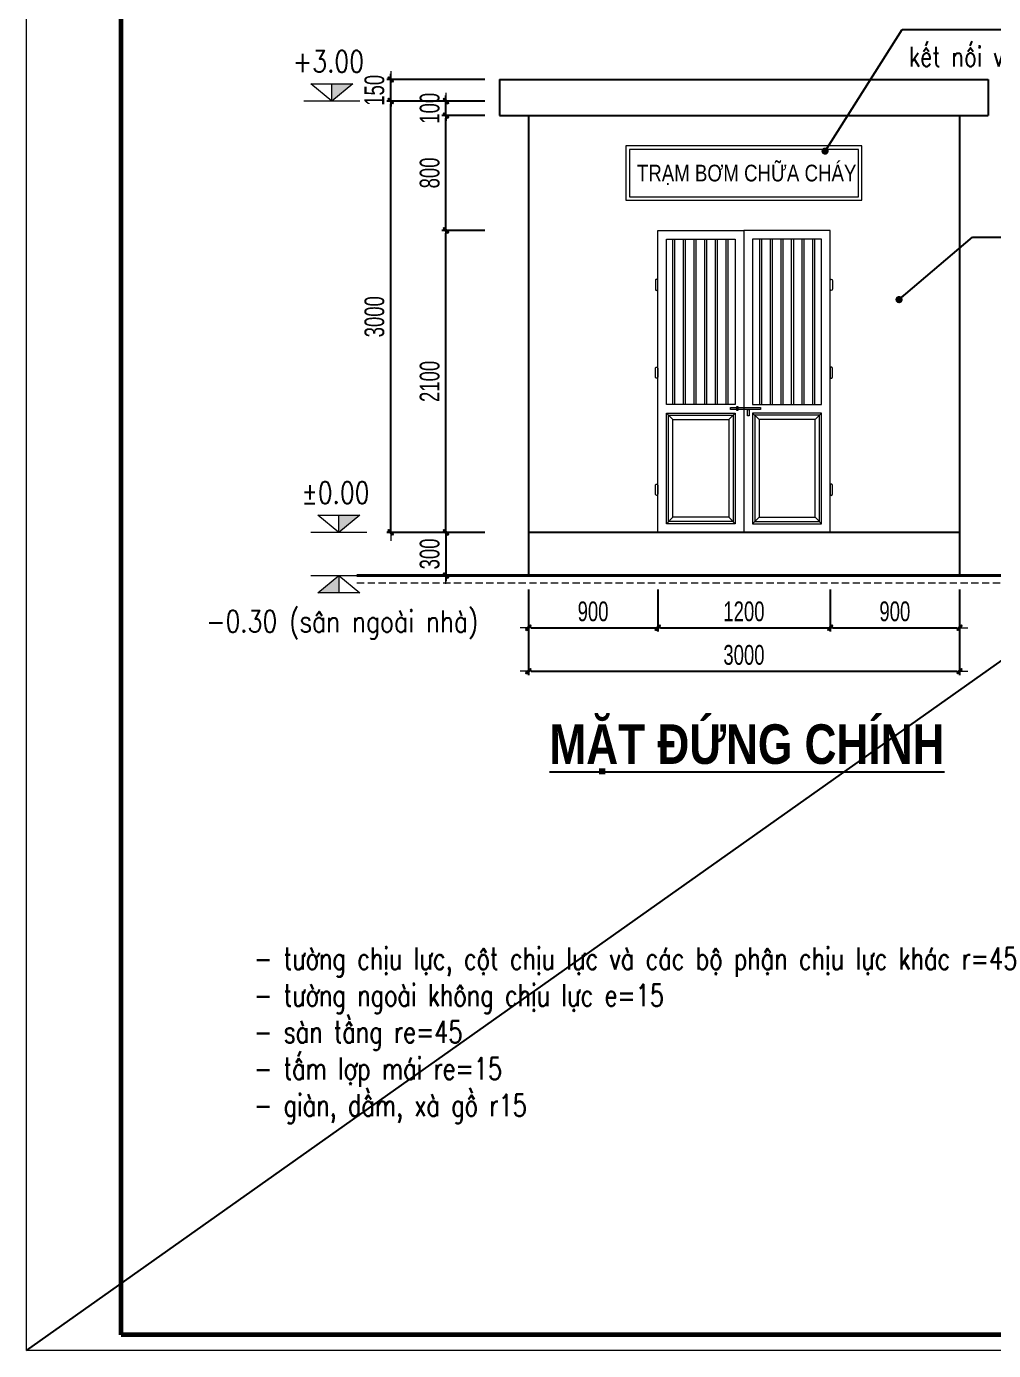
# Model space of a CAD drawing. Header units: millimetres. Extents: x 105214 to 359741, y -482084 to -322745.
# Drawn here: x 198041 to 204771, y -478817 to -469607 of the extents above; entities that cross this region are included whole.
import ezdxf
from ezdxf.enums import TextEntityAlignment as Align

# ---------------------------------------------------------------- set-up
doc = ezdxf.new("R2010")
doc.units = ezdxf.units.MM
doc.header["$LTSCALE"] = 20
doc.header["$MEASUREMENT"] = 0
doc.header["$PDMODE"] = 32
doc.linetypes.add('HIDDEN', pattern=[0.375, 0.25, -0.125])
doc.layers.get('Defpoints').update_dxf_attribs({"color": 1})
doc.layers.add('KCS_Plotter', color=11, linetype='Continuous', plot=False)
doc.layers.add('Khungten_LCDI', color=7, linetype='Continuous')
doc.layers.add('TEXT', color=8, linetype='Continuous')
for name, color, linetype, lineweight in [('LC Dim', 8, 'Continuous', 18), ('LC ISO', 153, 'Continuous', 13), ('LC MANH DUT', 35, 'HIDDEN', 5), ('LC Net dam2', 6, 'Continuous', 40), ('LC Net manh', 16, 'Continuous', 5), ('LC Net thay', 7, 'Continuous', 25), ('LC Text1', 3, 'Continuous', 20), ('LC Text2', 7, 'Continuous', 25), ('PCCC-TB PCCC', 3, 'Continuous', 15)]:
    doc.layers.add(name, color=color, linetype=linetype, lineweight=lineweight)
doc.styles.add('CHU HOA DAM', font='VHARIAL.TTF', dxfattribs={"width": 0.8})
doc.styles.add('HOATBIF', font='hoatbif.shx', dxfattribs={"width": 0.7})
doc.styles.add('Khungten', font='VHAVAN.TTF', dxfattribs={"width": 0.9, "height": 5000})
doc.styles.add('LC 1', font='VHAVANB.TTF')
doc.styles.add('LC 3', font='vnsimli.shx', dxfattribs={"width": 0.75})
doc.styles.add('LC3', font='VHARIALB.TTF', dxfattribs={"width": 0.8})
doc.styles.add('T1', font='Vnsimli.shx', dxfattribs={"width": 0.8})
doc.styles.add('Title', font='VHBLACK.TTF', dxfattribs={"width": 0.8})
doc.dimstyles.new('1-100(1-50)', dxfattribs={"dimscale": 50, "dimtxt": 2.5, "dimasz": 0.35, "dimexe": 0.5, "dimexo": 0, "dimgap": 0.8, "dimtad": 1, "dimdec": 0, "dimzin": 0, "dimdsep": 46, "dimtxsty": 'HOATBIF', "dimblk1": 'DOT', "dimblk2": 'DOT', "dimsah": 1, "dimcen": -1, "dimdle": 1, "dimclrd": 256, "dimclre": 256, "dimclrt": 4, "dimadec": 3, "dimazin": 2, "dimtfac": 0.333333, "dimtdec": 0, "dimtix": 1, "dimtmove": 2, "dimatfit": 3, "dimldrblk": 'DOT', "dimfxl": 1, "dimtvp": 0.833333, "dimtolj": 1, "dimtzin": 0, "dimarcsym": 0})

# ---------------------------------------------------------------- blocks, each defined once
blk = doc.blocks.new('DOT')
at = {"layer": 'LC Dim'}
blk.add_line((-3, 0), (3, 0), dxfattribs=at)
at = {"layer": 'LC Dim', "color": 4}
blk.add_line((-1, -1), (1, 1), dxfattribs=at)
blk.add_lwpolyline([(0.5, 1), (-1, -0.5), (-0.5, -1), (1, 0.5)], close=True, dxfattribs=at)
blk = doc.blocks.new('*D123')
at = {"layer": 'Defpoints', "color": 0, "transparency": 16777216}
for p in [(200575.9, -470126.1), (201230.5, -470126.1), (201230.5, -473126.1)]:
    blk.add_point(p, dxfattribs=at)
at = {"layer": 'LC Dim', "lineweight": -2, "transparency": 16777216}
for p, q in [((201230.5, -470126.1), (200548.4, -470126.1)), ((200575.9, -473106.9), (200575.9, -470145.4)), ((201230.5, -473126.1), (200548.4, -473126.1))]:
    blk.add_line(p, q, dxfattribs=at)
at = {"layer": 'LC Dim', "lineweight": -2, "transparency": 16777216, "xscale": 19.25, "yscale": 19.25, "zscale": 19.25}
for p, rotation in [((200575.9, -470126.1), 90), ((200575.9, -473126.1), 270)]:
    blk.add_blockref('DOT', p, dxfattribs=dict(at, rotation=rotation))
at = {"layer": 'LC Dim', "color": 4, "transparency": 16777216, "insert": (200463.1, -471626.1), "char_height": 137.5, "attachment_point": 5, "rotation": 90, "style": 'HOATBIF'}
blk.add_mtext('\\A1;3000', dxfattribs=at)
blk = doc.blocks.new('_Dot')
at = {"color": 0, "linetype": 'ByBlock', "lineweight": -2}
blk.add_line((-0.5, 0), (-1, 0), dxfattribs=at)
at = {"color": 0, "linetype": 'ByBlock', "const_width": 0.5}
blk.add_lwpolyline([(-0.25, 0, 1), (0.25, 0, 1)], format="xyb", close=True, dxfattribs=at)
blk = doc.blocks.new('*D124')
at = {"layer": 'Defpoints', "color": 0, "transparency": 16777216}
for p in [(200960.3, -471025.8), (201230.5, -471025.8), (201230.5, -473126.1)]:
    blk.add_point(p, dxfattribs=at)
at = {"layer": 'LC Dim', "lineweight": -2, "transparency": 16777216}
for p, q in [((201230.5, -471025.8), (200932.8, -471025.8)), ((200960.3, -473106.9), (200960.3, -471045)), ((201230.5, -473126.1), (200932.8, -473126.1))]:
    blk.add_line(p, q, dxfattribs=at)
at = {"layer": 'LC Dim', "lineweight": -2, "transparency": 16777216, "xscale": 19.25, "yscale": 19.25, "zscale": 19.25}
for p, rotation in [((200960.3, -471025.8), 90), ((200960.3, -473126.1), 270)]:
    blk.add_blockref('DOT', p, dxfattribs=dict(at, rotation=rotation))
at = {"layer": 'LC Dim', "color": 4, "transparency": 16777216, "insert": (200847.5, -472076), "char_height": 137.5, "attachment_point": 5, "rotation": 90, "style": 'HOATBIF'}
blk.add_mtext('\\A1;2100', dxfattribs=at)
blk = doc.blocks.new('dgsdgdfg')
at = {"layer": 'LC ISO'}
for points in [[(-82579.8, 15786.8), (-81979.8, 15786.8), (-81979.8, 13686.5), (-82579.8, 13686.5)], [(-82519.8, 14516.7), (-82039.8, 14516.7), (-82039.8, 13746.5), (-82519.8, 13746.5)], [(-81439.8, 14516.7), (-81919.8, 14516.7), (-81919.8, 13746.5), (-81439.8, 13746.5)]]:
    blk.add_lwpolyline(points, close=True, dxfattribs=at)
for points in [[(-81979.8, 14541.8), (-81979.8, 13686.5), (-81379.8, 13686.5), (-81379.8, 15786.8), (-81979.8, 15786.8), (-81979.8, 14555.2)], [(-82076.8, 14576.7), (-82519.8, 14576.7), (-82519.8, 15726.8), (-82039.8, 15726.8), (-82039.8, 14576.7), (-82076.8, 14576.7)], [(-81439.8, 15726.8), (-81919.8, 15726.8), (-81919.8, 14576.7), (-81439.8, 14576.7), (-81439.8, 15726.8), (-81476.8, 15726.8)]]:
    blk.add_lwpolyline(points, dxfattribs=at)
at = {"layer": 'LC Net manh'}
for p, q in [((-82473.8, 14576.7), (-82473.8, 15726.8)), ((-82459.8, 14576.7), (-82459.8, 15726.8)), ((-82399.8, 14576.7), (-82399.8, 15726.8)), ((-82385.8, 14576.7), (-82385.8, 15726.8)), ((-82325.8, 14576.7), (-82325.8, 15726.8)), ((-82311.8, 14576.7), (-82311.8, 15726.8)), ((-82251.8, 14576.7), (-82251.8, 15726.8)), ((-82237.8, 14576.7), (-82237.8, 15726.8)), ((-82177.8, 14576.7), (-82177.8, 15726.8)), ((-82163.8, 14576.7), (-82163.8, 15726.8)), ((-82103.8, 14576.7), (-82103.8, 15726.8)), ((-82089.8, 14576.7), (-82089.8, 15726.8)), ((-81869.8, 14576.7), (-81869.8, 15726.8)), ((-81855.8, 14576.7), (-81855.8, 15726.8)), ((-81795.8, 14576.7), (-81795.8, 15726.8)), ((-81781.8, 14576.7), (-81781.8, 15726.8)), ((-81721.8, 14576.7), (-81721.8, 15726.8)), ((-81707.8, 14576.7), (-81707.8, 15726.8)), ((-81647.8, 14576.7), (-81647.8, 15726.8)), ((-81633.8, 14576.7), (-81633.8, 15726.8)), ((-81573.8, 14576.7), (-81573.8, 15726.8)), ((-81559.8, 14576.7), (-81559.8, 15726.8)), ((-81499.8, 14576.7), (-81499.8, 15726.8)), ((-81485.8, 14576.7), (-81485.8, 15726.8)), ((-82519.8, 14516.7), (-82474.8, 14471.7)), ((-82039.8, 14516.7), (-82084.8, 14471.7)), ((-81919.8, 14516.7), (-81874.8, 14471.7)), ((-81439.8, 14516.7), (-81484.8, 14471.7)), ((-82519.8, 13746.5), (-82474.8, 13791.5)), ((-82039.8, 13746.5), (-82084.8, 13791.5)), ((-81919.8, 13746.5), (-81874.8, 13791.5)), ((-81439.8, 13746.5), (-81484.8, 13791.5))]:
    blk.add_line(p, q, dxfattribs=at)
at = {"layer": 'LC Net manh', "linetype": 'Continuous'}
for points in [[(-82587.5, 15369.7), (-82587.5, 15369.7, 0.414214), (-82579.8, 15377.4), (-82579.8, 15439.4, 0.414214), (-82587.5, 15447.1), (-82587.5, 15447.1, 0.414214), (-82595.3, 15439.4), (-82595.3, 15377.4, 0.414214)], [(-81372.1, 15369.7), (-81372.1, 15369.7, -0.414214), (-81379.8, 15377.4), (-81379.8, 15439.4, -0.414214), (-81372.1, 15447.1), (-81372.1, 15447.1, -0.414214), (-81364.3, 15439.4), (-81364.3, 15377.4, -0.414214)], [(-82587.5, 14835.7), (-82587.5, 14835.7, -0.414214), (-82579.8, 14827.9), (-82579.8, 14766, -0.414214), (-82587.5, 14758.2), (-82587.5, 14758.2, -0.414214), (-82595.3, 14766), (-82595.3, 14827.9, -0.414214)], [(-81372.1, 14835.7), (-81372.1, 14835.7, 0.414214), (-81379.8, 14827.9), (-81379.8, 14766, 0.414214), (-81372.1, 14758.2), (-81372.1, 14758.2, 0.414214), (-81364.3, 14766), (-81364.3, 14827.9, 0.414214)], [(-82587.5, 14021.5), (-82587.5, 14021.5, -0.414214), (-82579.8, 14013.8), (-82579.8, 13951.9, -0.414214), (-82587.5, 13944.1), (-82587.5, 13944.1, -0.414214), (-82595.3, 13951.9), (-82595.3, 14013.8, -0.414214)], [(-81372.1, 14021.5), (-81372.1, 14021.5, 0.414214), (-81379.8, 14013.8), (-81379.8, 13951.9, 0.414214), (-81372.1, 13944.1), (-81372.1, 13944.1, 0.414214), (-81364.3, 13951.9), (-81364.3, 14013.8, 0.414214)]]:
    blk.add_lwpolyline(points, format="xyb", close=True, dxfattribs=at)
at = {"layer": 'LC Net manh'}
for points in [[(-82028.9, 14541.8), (-82072.7, 14541.8), (-82072.7, 14555.2), (-82028.9, 14555.2)], [(-82023.2, 14555.2), (-81865.2, 14555.2), (-81865.2, 14541.8), (-82023.2, 14541.8)]]:
    blk.add_lwpolyline(points, dxfattribs=at)
for points in [[(-82028.9, 14562.4), (-82023.2, 14562.4), (-82023.2, 14534.4), (-82028.9, 14534.4)], [(-82504.8, 14501.7), (-82054.8, 14501.7), (-82054.8, 13761.5), (-82504.8, 13761.5)], [(-82474.8, 14471.7), (-82084.8, 14471.7), (-82084.8, 13791.5), (-82474.8, 13791.5)], [(-81955.2, 14541.8), (-81943.8, 14541.8), (-81943.8, 14496.8), (-81955.2, 14496.8)], [(-81454.8, 14501.7), (-81904.8, 14501.7), (-81904.8, 13761.5), (-81454.8, 13761.5)], [(-81484.8, 14471.7), (-81874.8, 14471.7), (-81874.8, 13791.5), (-81484.8, 13791.5)]]:
    blk.add_lwpolyline(points, close=True, dxfattribs=at)
blk = doc.blocks.new('TIEUDE1')
at = {"layer": 'LC Text2', "color": 7, "style": 'LC 1'}
blk.add_attdef('TIªU§Ò', text='', height=5, dxfattribs=at).set_placement((0, 0), align=Align.BOTTOM_CENTER)
blk.add_attdef('TL', text='', height=3, dxfattribs=at).set_placement((0, -2), align=Align.TOP_CENTER)
blk = doc.blocks.new('*D125')
at = {"layer": 'Defpoints', "color": 0, "transparency": 16777216}
for p in [(201534.2, -473522.3), (204534.2, -473522.3), (204534.2, -474091.9)]:
    blk.add_point(p, dxfattribs=at)
at = {"layer": 'LC Dim', "lineweight": -2, "transparency": 16777216}
for p, q in [((201534.2, -473522.3), (201534.2, -474119.4)), ((204534.2, -473522.3), (204534.2, -474119.4)), ((201553.5, -474091.9), (204515, -474091.9))]:
    blk.add_line(p, q, dxfattribs=at)
at = {"layer": 'LC Dim', "lineweight": -2, "transparency": 16777216, "xscale": 19.25, "yscale": 19.25, "zscale": 19.25, "rotation": 180}
blk.add_blockref('DOT', (201534.2, -474091.9), dxfattribs=at)
at = {"layer": 'LC Dim', "lineweight": -2, "transparency": 16777216, "xscale": 19.25, "yscale": 19.25, "zscale": 19.25}
blk.add_blockref('DOT', (204534.2, -474091.9), dxfattribs=at)
at = {"layer": 'LC Dim', "color": 4, "transparency": 16777216, "insert": (203034.2, -473979.1), "char_height": 137.5, "attachment_point": 5, "style": 'HOATBIF'}
blk.add_mtext('\\A1;3000', dxfattribs=at)
blk = doc.blocks.new('Caodo1')
at = {"layer": 'LC Text1'}
blk.add_hatch(color=256, dxfattribs=at).paths.add_polyline_path([(0, 200), (0, 0), (243, 200)])
for p, q in [((0, 0), (0, 200)), ((324, 0), (-324, 0))]:
    blk.add_line(p, q, dxfattribs=at)
blk.add_lwpolyline([(-243, 200), (243, 200), (0, 0), (0, 0)], close=True, dxfattribs=at)
at = {"layer": 'LC Text1', "style": 'T1', "width": 0.8}
blk.add_attdef('%%P0,00', text='', height=250, dxfattribs=at).set_placement((-39, 460), align=Align.MIDDLE_CENTER)
blk = doc.blocks.new('*D126')
at = {"layer": 'Defpoints', "color": 0, "transparency": 16777216}
for p in [(201534.2, -473522.3), (202434.2, -473522.3), (202434.2, -473789)]:
    blk.add_point(p, dxfattribs=at)
at = {"layer": 'LC Dim', "lineweight": -2, "transparency": 16777216}
for p, q in [((201534.2, -473522.3), (201534.2, -473816.5)), ((202434.2, -473522.3), (202434.2, -473816.5)), ((201553.5, -473789), (202415, -473789))]:
    blk.add_line(p, q, dxfattribs=at)
at = {"layer": 'LC Dim', "lineweight": -2, "transparency": 16777216, "xscale": 19.25, "yscale": 19.25, "zscale": 19.25, "rotation": 180}
blk.add_blockref('DOT', (201534.2, -473789), dxfattribs=at)
at = {"layer": 'LC Dim', "lineweight": -2, "transparency": 16777216, "xscale": 19.25, "yscale": 19.25, "zscale": 19.25}
blk.add_blockref('DOT', (202434.2, -473789), dxfattribs=at)
at = {"layer": 'LC Dim', "color": 4, "transparency": 16777216, "insert": (201984.2, -473676.3), "char_height": 137.5, "attachment_point": 5, "style": 'HOATBIF'}
blk.add_mtext('\\A1;900', dxfattribs=at)
blk = doc.blocks.new('*D127')
at = {"layer": 'Defpoints', "color": 0, "transparency": 16777216}
for p in [(202434.2, -473522.3), (203634.2, -473522.3), (203634.2, -473789)]:
    blk.add_point(p, dxfattribs=at)
at = {"layer": 'LC Dim', "lineweight": -2, "transparency": 16777216}
for p, q in [((202434.2, -473522.3), (202434.2, -473816.5)), ((203634.2, -473522.3), (203634.2, -473816.5)), ((202453.5, -473789), (203615, -473789))]:
    blk.add_line(p, q, dxfattribs=at)
at = {"layer": 'LC Dim', "lineweight": -2, "transparency": 16777216, "xscale": 19.25, "yscale": 19.25, "zscale": 19.25, "rotation": 180}
blk.add_blockref('DOT', (202434.2, -473789), dxfattribs=at)
at = {"layer": 'LC Dim', "lineweight": -2, "transparency": 16777216, "xscale": 19.25, "yscale": 19.25, "zscale": 19.25}
blk.add_blockref('DOT', (203634.2, -473789), dxfattribs=at)
at = {"layer": 'LC Dim', "color": 4, "transparency": 16777216, "insert": (203034.2, -473676.3), "char_height": 137.5, "attachment_point": 5, "style": 'HOATBIF'}
blk.add_mtext('\\A1;1200', dxfattribs=at)
blk = doc.blocks.new('*D128')
at = {"layer": 'Defpoints', "color": 0, "transparency": 16777216}
for p in [(203634.2, -473522.3), (204534.2, -473522.3), (204534.2, -473789)]:
    blk.add_point(p, dxfattribs=at)
at = {"layer": 'LC Dim', "lineweight": -2, "transparency": 16777216}
for p, q in [((203634.2, -473522.3), (203634.2, -473816.5)), ((204534.2, -473522.3), (204534.2, -473816.5)), ((203653.5, -473789), (204515, -473789))]:
    blk.add_line(p, q, dxfattribs=at)
at = {"layer": 'LC Dim', "lineweight": -2, "transparency": 16777216, "xscale": 19.25, "yscale": 19.25, "zscale": 19.25, "rotation": 180}
blk.add_blockref('DOT', (203634.2, -473789), dxfattribs=at)
at = {"layer": 'LC Dim', "lineweight": -2, "transparency": 16777216, "xscale": 19.25, "yscale": 19.25, "zscale": 19.25}
blk.add_blockref('DOT', (204534.2, -473789), dxfattribs=at)
at = {"layer": 'LC Dim', "color": 4, "transparency": 16777216, "insert": (204084.2, -473676.3), "char_height": 137.5, "attachment_point": 5, "style": 'HOATBIF'}
blk.add_mtext('\\A1;900', dxfattribs=at)
blk = doc.blocks.new('*D129')
at = {"layer": 'Defpoints', "color": 0, "transparency": 16777216}
for p in [(200960.3, -470226.1), (201230.5, -470226.1), (201230.5, -471025.8)]:
    blk.add_point(p, dxfattribs=at)
at = {"layer": 'LC Dim', "lineweight": -2, "transparency": 16777216}
for p, q in [((201230.5, -470226.1), (200932.8, -470226.1)), ((200960.3, -471006.5), (200960.3, -470245.4)), ((201230.5, -471025.8), (200932.8, -471025.8))]:
    blk.add_line(p, q, dxfattribs=at)
at = {"layer": 'LC Dim', "lineweight": -2, "transparency": 16777216, "xscale": 19.25, "yscale": 19.25, "zscale": 19.25}
for p, rotation in [((200960.3, -470226.1), 90), ((200960.3, -471025.8), 270)]:
    blk.add_blockref('DOT', p, dxfattribs=dict(at, rotation=rotation))
at = {"layer": 'LC Dim', "color": 4, "transparency": 16777216, "insert": (200847.5, -470626), "char_height": 137.5, "attachment_point": 5, "rotation": 90, "style": 'HOATBIF'}
blk.add_mtext('\\A1;800', dxfattribs=at)
blk = doc.blocks.new('Nha o can bo nhan vien Trung doan')
at = {"layer": 'Defpoints', "lineweight": 0}
blk.add_lwpolyline([(-1200, -14850), (-1200, 14850), (40800, 14850), (40800, -14850)], close=True, dxfattribs=at)
at = {"layer": 'Khungten_LCDI', "color": 5, "lineweight": 60}
blk.add_lwpolyline([(0, -14650), (0, 14650), (40600, 14650), (40600, -14650)], close=True, dxfattribs=at)
at = {"color": 7, "style": 'Khungten', "width": 0.8}
for tag, p in [('REVISION', (39499, -10746)), ('NGAYHT', (39546, -11609))]:
    blk.add_attdef(tag, text='', height=200, dxfattribs=at).set_placement(p, align=Align.CENTER)
at = {"layer": 'LC Text1', "style": 'Title', "width": 1.485915}
for tag, p, p2 in [('TENBANVE1', (36913, -8886), (40339, -8886)), ('TENBANVE2', (36913, -9562), (40339, -9562))]:
    blk.add_attdef(tag, text='', height=250, dxfattribs=at).set_placement(p, p2, align=Align.FIT)
at = {"layer": 'LC Text1', "style": 'Title', "width": 0.7}
blk.add_attdef('SOBANVE', text='', height=250, dxfattribs=at).set_placement((39562, -13896), align=Align.CENTER)
blk = doc.blocks.new('*D141')
at = {"layer": 'Defpoints', "color": 0, "transparency": 16777216}
for p in [(201230.5, -473126.1), (200960.3, -473426.1), (201230.5, -473426.1)]:
    blk.add_point(p, dxfattribs=at)
at = {"layer": 'LC Dim', "lineweight": -2, "transparency": 16777216}
for p, q in [((200960.3, -473106.9), (200960.3, -473087.6)), ((201230.5, -473126.1), (200932.8, -473126.1)), ((200960.3, -473126.1), (200960.3, -473426.1)), ((201230.5, -473426.1), (200932.8, -473426.1)), ((200960.3, -473445.4), (200960.3, -473464.6))]:
    blk.add_line(p, q, dxfattribs=at)
at = {"layer": 'LC Dim', "lineweight": -2, "transparency": 16777216, "xscale": 19.25, "yscale": 19.25, "zscale": 19.25}
for p, rotation in [((200960.3, -473126.1), 270), ((200960.3, -473426.1), 90)]:
    blk.add_blockref('DOT', p, dxfattribs=dict(at, rotation=rotation))
at = {"layer": 'LC Dim', "color": 4, "transparency": 16777216, "insert": (200847.5, -473276.1), "char_height": 137.5, "attachment_point": 5, "rotation": 90, "style": 'HOATBIF'}
blk.add_mtext('\\A1;300', dxfattribs=at)
blk = doc.blocks.new('*D166')
at = {"layer": 'Defpoints', "color": 0, "ltscale": 2, "transparency": 16777216}
for p in [(200960.3, -470126.1), (201230.5, -470126.1), (201230.5, -470226.1)]:
    blk.add_point(p, dxfattribs=at)
at = {"layer": 'LC Dim', "lineweight": -2, "ltscale": 2, "transparency": 16777216}
for p, q in [((201230.5, -470126.1), (200932.8, -470126.1)), ((200960.3, -470106.9), (200960.3, -470087.6)), ((200960.3, -470226.1), (200960.3, -470126.1)), ((201230.5, -470226.1), (200932.8, -470226.1)), ((200960.3, -470245.4), (200960.3, -470264.6))]:
    blk.add_line(p, q, dxfattribs=at)
at = {"layer": 'LC Dim', "lineweight": -2, "ltscale": 2, "transparency": 16777216, "xscale": 19.25, "yscale": 19.25, "zscale": 19.25}
for p, rotation in [((200960.3, -470126.1), 270), ((200960.3, -470226.1), 90)]:
    blk.add_blockref('DOT', p, dxfattribs=dict(at, rotation=rotation))
at = {"layer": 'LC Dim', "color": 4, "ltscale": 2, "transparency": 16777216, "insert": (200847.5, -470176.1), "char_height": 137.5, "attachment_point": 5, "rotation": 90, "style": 'HOATBIF'}
blk.add_mtext('\\A1;100', dxfattribs=at)
blk = doc.blocks.new('*D167')
at = {"layer": 'Defpoints', "color": 0, "ltscale": 2, "transparency": 16777216}
for p in [(200575.9, -469976.1), (201230.5, -469976.1), (201230.5, -470126.1)]:
    blk.add_point(p, dxfattribs=at)
at = {"layer": 'LC Dim', "lineweight": -2, "ltscale": 2, "transparency": 16777216}
for p, q in [((200575.9, -469956.9), (200575.9, -469937.6)), ((201230.5, -469976.1), (200548.4, -469976.1)), ((200575.9, -470126.1), (200575.9, -469976.1)), ((201230.5, -470126.1), (200548.4, -470126.1)), ((200575.9, -470145.4), (200575.9, -470164.6))]:
    blk.add_line(p, q, dxfattribs=at)
at = {"layer": 'LC Dim', "lineweight": -2, "ltscale": 2, "transparency": 16777216, "xscale": 19.25, "yscale": 19.25, "zscale": 19.25}
for p, rotation in [((200575.9, -469976.1), 270), ((200575.9, -470126.1), 90)]:
    blk.add_blockref('DOT', p, dxfattribs=dict(at, rotation=rotation))
at = {"layer": 'LC Dim', "color": 4, "ltscale": 2, "transparency": 16777216, "insert": (200463.1, -470051.1), "char_height": 137.5, "attachment_point": 5, "rotation": 90, "style": 'HOATBIF'}
blk.add_mtext('\\A1;150', dxfattribs=at)

msp = doc.modelspace()

# ---------------------------------------------------------------- linework, layer by layer
at = {"layer": 'KCS_Plotter', "ltscale": 2}
msp.add_line((198041.3, -478816.8), (221141.3, -462481.8), dxfattribs=at)
at = {"layer": 'LC MANH DUT', "ltscale": 10}
msp.add_line((200341.2, -473476.1), (205963.7, -473476.1), dxfattribs=at)
at = {"layer": 'LC Net dam2'}
msp.add_line((200341.2, -473426.1), (205963.7, -473426.1), dxfattribs=at)
at = {"layer": 'LC Net thay'}
for p, q in [((201334.2, -469976.1), (201334.2, -470226.1)), ((204734.2, -469976.1), (204734.2, -470226.1)), ((201534.2, -470226.1), (201534.2, -473126.1)), ((204534.2, -470226.1), (204534.2, -473126.1)), ((204534.2, -473126.1), (201534.2, -473126.1)), ((201534.2, -473126.1), (201534.2, -473426.1)), ((204534.2, -473126.1), (204534.2, -473426.1))]:
    msp.add_line(p, q, dxfattribs=at)
at = {"layer": 'LC Net thay', "ltscale": 2}
for p, q in [((201334.2, -469976.1), (204734.2, -469976.1)), ((201334.2, -470226.1), (204734.2, -470226.1))]:
    msp.add_line(p, q, dxfattribs=at)
at = {"layer": 'PCCC-TB PCCC'}
for points in [[(202212.8, -470816.4), (203855.6, -470816.4), (203855.6, -470437.5), (202212.8, -470437.5)], [(202237.1, -470792.1), (203831.4, -470792.1), (203831.4, -470461.8), (202237.1, -470461.8)]]:
    msp.add_lwpolyline(points, close=True, dxfattribs=at)

# ---------------------------------------------------------------- block references
at = {"layer": 'LC Net manh'}
msp.add_blockref('dgsdgdfg', (285014, -486812.6), dxfattribs=at)
at = {"layer": 'LC Net thay', "xscale": 0.55, "yscale": 0.55, "zscale": 0.55}
msp.add_blockref('Nha o can bo nhan vien Trung doan', (198701.3, -470649.3), dxfattribs=at)
at = {"layer": 'LC Text1'}
ref = msp.add_blockref('Caodo1', (200166.7, -470126.1), dxfattribs=dict(at, xscale=0.6, yscale=0.6, zscale=0.6))
ref.add_attrib('%%P0,00', '+3.00', dxfattribs={"layer": 'LC Text2', "color": 4, "height": 150, "style": 'T1', "width": 0.8}).set_placement((200143.2, -469850.4), align=Align.MIDDLE_CENTER)
ref = msp.add_blockref('Caodo1', (200215.7, -473126.1), dxfattribs=dict(at, xscale=0.6, yscale=0.6, zscale=0.6))
ref.add_attrib('%%P0,00', '%%P0.00', dxfattribs={"layer": 'LC Text2', "color": 4, "height": 150, "style": 'T1', "width": 0.8}).set_placement((200192.2, -472850.4), align=Align.MIDDLE_CENTER)
ref = msp.add_blockref('Caodo1', (200215.7, -473426.1), dxfattribs=dict(at, xscale=0.6, yscale=0.6, zscale=0.6, rotation=180))
ref.add_attrib('%%P0,00', '-0.30 (s©n ngoµi nhµ)', dxfattribs={"layer": 'LC Text2', "color": 4, "height": 150, "style": 'T1', "width": 0.8}).set_placement((200239.1, -473744.7), align=Align.MIDDLE_CENTER)
at = {"layer": 'LC Text2'}
ref = msp.add_blockref('TIEUDE1', (203055, -474819), dxfattribs=dict(at, xscale=55.88, yscale=55.88, zscale=55.88))
ref.add_attrib('TIªU§Ò', '%%UmÆt ®øng chÝnh', dxfattribs={"color": 7, "height": 275.176, "style": 'LC3', "width": 0.8}).set_placement((203055, -474819), align=Align.BOTTOM_CENTER)

# ---------------------------------------------------------------- texts
at = {"layer": 'LC Text1', "color": 3, "style": 'LC 3', "width": 0.8}
msp.add_text('kÕt nèi víi ®Ìn chiÕu s¸ng sù cè', height=137, dxfattribs=at).set_placement((204180.5, -469885.2))
at = {"layer": 'LC Text1', "color": 3, "ltscale": 2, "insert": (199625, -475758.8), "char_height": 153.019, "width": 6275.316, "attachment_point": 1, "style": 'LC 3'}
msp.add_mtext('\\P- t\xadêng chÞu lùc, cét chÞu lùc vµ c¸c bé phËn chÞu lùc kh¸c r=45\\P- t\xadêng ngoµi kh«ng chÞu lùc e=15\\P- sµn tÇng re=45\\P- tÊm lîp m¸i re=15\\P- giµn, dÇm, xµ gå r15', dxfattribs=at)
at = {"layer": 'TEXT', "style": 'CHU HOA DAM', "width": 0.8}
msp.add_text('tr¹m b¬m ch÷a ch¸y', height=116.131, dxfattribs=at).set_placement((202289.4, -470684.9))

# ---------------------------------------------------------------- dimensions: what is measured, and where the dimension line sits
at = {"layer": 'LC Dim', "ltscale": 2}
for base, p1, p2, picture, middle in [((200575.9, -469976.1), (201230.5, -470126.1), (201230.5, -469976.1), '*D167', (200463.1, -470051.1)), ((200960.3, -470126.1), (201230.5, -470226.1), (201230.5, -470126.1), '*D166', (200847.5, -470176.1))]:
    dim = msp.add_linear_dim(base=base, p1=p1, p2=p2, angle=90, dimstyle='1-100(1-50)', override={"dimscale": 55}, dxfattribs=at)
    dim.commit()
    dim.dimension.update_dxf_attribs({"geometry": picture, "text_midpoint": middle})
at = {"layer": 'LC Dim'}
for base, p1, p2, picture, middle in [((200575.9, -470126.1), (201230.5, -473126.1), (201230.5, -470126.1), '*D123', (200463.1, -471626.1)), ((200960.3, -470226.1), (201230.5, -471025.8), (201230.5, -470226.1), '*D129', (200847.5, -470626)), ((200960.3, -471025.8), (201230.5, -473126.1), (201230.5, -471025.8), '*D124', (200847.5, -472076)), ((200960.3, -473426.1), (201230.5, -473126.1), (201230.5, -473426.1), '*D141', (200847.5, -473276.1))]:
    dim = msp.add_linear_dim(base=base, p1=p1, p2=p2, angle=90, dimstyle='1-100(1-50)', override={"dimscale": 55}, dxfattribs=at)
    dim.commit()
    dim.dimension.update_dxf_attribs({"geometry": picture, "text_midpoint": middle})
for base, p1, p2, override, picture, middle in [((204534.2, -474091.9), (201534.2, -473522.3), (204534.2, -473522.3), {"dimscale": 55}, '*D125', (203034.2, -473979.1)), ((202434.2, -473789), (201534.2, -473522.3), (202434.2, -473522.3), {"dimscale": 55, "dimfxl": 0.5, "dimarcsym": 1}, '*D126', (201984.2, -473676.3)), ((203634.2, -473789), (202434.2, -473522.3), (203634.2, -473522.3), {"dimscale": 55, "dimfxl": 0.5, "dimarcsym": 1}, '*D127', (203034.2, -473676.3)), ((204534.2, -473789), (203634.2, -473522.3), (204534.2, -473522.3), {"dimscale": 55, "dimfxl": 0.5, "dimarcsym": 1}, '*D128', (204084.2, -473676.3))]:
    dim = msp.add_linear_dim(base=base, p1=p1, p2=p2, dimstyle='1-100(1-50)', override=override, dxfattribs=at)
    dim.commit()
    dim.dimension.update_dxf_attribs({"geometry": picture, "text_midpoint": middle})

# ---------------------------------------------------------------- leaders
for points in [[(203598.5, -470474), (204136, -469628), (207314.5, -469624.6)], [(204113.5, -471507), (204624.5, -471072.3), (206736.5, -471072.3)]]:
    msp.add_leader(points, dimstyle='1-100(1-50)', override={"dimasz": 1}, dxfattribs=at)

doc.saveas('drawing.dxf')
